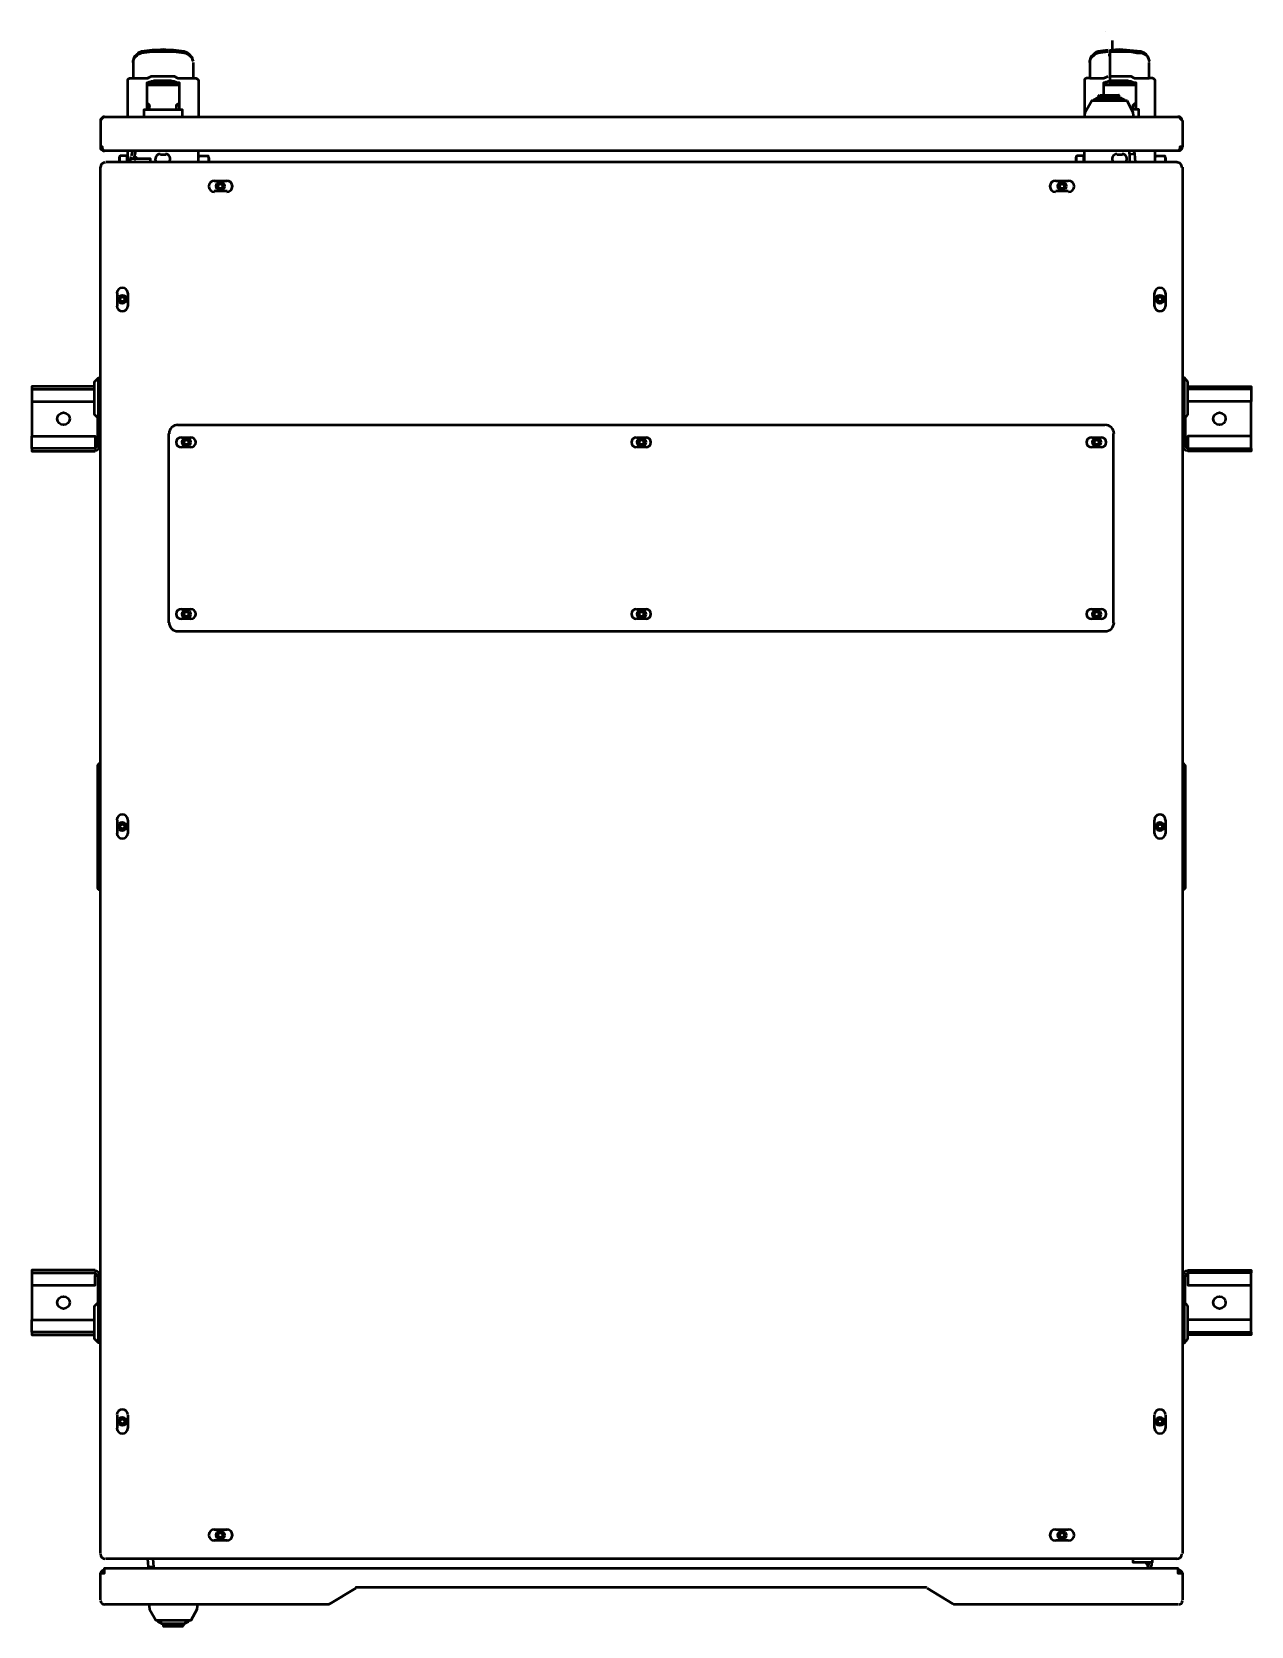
# Model space of a CAD drawing. Header units: millimetres. Extents: x 0 to 90, y -1 to 117.
import ezdxf

# ---------------------------------------------------------------- set-up
doc = ezdxf.new("R2010")
doc.units = ezdxf.units.MM
doc.layers.add('PDF_Visible (ANSI)', color=7, linetype='Continuous')

msp = doc.modelspace()

# ---------------------------------------------------------------- linework, layer by layer
at = {"layer": 'PDF_Visible (ANSI)', "lineweight": 50}
for points in [[(79.42, 116.83), (79.42, 116.83)], [(79.66, 113.01), (79.66, 112.97), (79.76, 112.97), (79.76, 113.01), (79.76, 113.16), (79.76, 115.14), (79.76, 115.19), (79.76, 115.48), (79.9, 115.48), (79.95, 115.53), (79.95, 116.2)], [(7.49, 114.56), (7.49, 113.4), (8.5, 113.4), (8.6, 113.4), (8.6, 113.45), (8.65, 113.45), (8.74, 113.5), (8.84, 113.55), (8.94, 113.55), (9.03, 113.55), (10.29, 113.55), (10.43, 113.55), (10.53, 113.55), (10.63, 113.5), (10.68, 113.45), (10.72, 113.45), (10.77, 113.4), (10.82, 113.4), (11.88, 113.4), (12.03, 113.4), (12.13, 113.4), (12.22, 113.35), (12.27, 113.3), (12.32, 113.26), (12.32, 110.55)], [(11.93, 114.56), (11.93, 113.4)], [(79.61, 115.48), (79.23, 115.43), (78.89, 115.38), (78.74, 115.33), (78.65, 115.29), (78.55, 115.19), (78.45, 115.09), (78.36, 115), (78.31, 114.9), (78.26, 114.75), (78.26, 114.66), (78.26, 114.56), (78.26, 114.66), (78.31, 114.8), (78.36, 114.9), (78.45, 115), (78.55, 115.09), (78.65, 115.19), (78.74, 115.24), (78.89, 115.29), (79.23, 115.33), (79.61, 115.38)], [(78.26, 114.56), (78.26, 113.4), (79.28, 113.4), (79.32, 113.4), (79.37, 113.45), (79.42, 113.45), (79.52, 113.5), (79.61, 113.55)], [(79.61, 115.14), (79.76, 115.14)], [(79.76, 113.55), (79.81, 113.55), (81.06, 113.55), (81.21, 113.55), (81.3, 113.55), (81.4, 113.5), (81.45, 113.45), (81.5, 113.45), (81.55, 113.4), (81.59, 113.4), (82.66, 113.4), (82.66, 114.56)], [(7.1, 110.55), (7.1, 113.26), (7.1, 113.3), (7.15, 113.35), (7.25, 113.4), (7.39, 113.4), (7.49, 113.4)], [(78.26, 113.4), (78.16, 113.4), (78.02, 113.4), (77.92, 113.35), (77.87, 113.3), (77.87, 113.26), (77.87, 110.55), (77.92, 110.84), (77.92, 110.89), (78.41, 111.76), (79.03, 111.76), (80.34, 111.76), (81.01, 111.76), (81.45, 110.89), (81.45, 110.84), (81.5, 110.55)], [(83.09, 110.55), (83.09, 113.26), (83.04, 113.3), (83, 113.35), (82.9, 113.4), (82.8, 113.4), (82.66, 113.4)], [(10.92, 111.08), (10.92, 113.06), (10.82, 113.06), (10.77, 113.06), (10.72, 113.06), (10.68, 113.11), (10.63, 113.11), (10.53, 113.16), (10.43, 113.16), (10.29, 113.21), (9.03, 113.21), (8.94, 113.16), (8.84, 113.16), (8.74, 113.11), (8.65, 113.11), (8.6, 113.06), (8.5, 113.06), (8.5, 111.08)], [(8.5, 112.97), (8.65, 112.97), (8.74, 112.97), (8.79, 113.01), (8.89, 113.01), (8.94, 113.06), (8.99, 113.06), (9.03, 113.06), (10.29, 113.06), (10.39, 113.06), (10.43, 113.06), (10.48, 113.01), (10.53, 113.01), (10.63, 112.97), (10.72, 112.97), (10.82, 112.97), (10.92, 112.97)], [(8.5, 113.06), (8.5, 113.06)], [(8.5, 112.97), (8.5, 112.97)], [(10.43, 113.06), (8.94, 113.06)], [(78.94, 111.95), (78.94, 112.14)], [(78.99, 112.14), (79.71, 112.14), (80.39, 112.14)], [(79.76, 113.16), (79.61, 113.16), (79.52, 113.11), (79.42, 113.11), (79.37, 113.06), (79.32, 113.06), (79.28, 113.06), (79.28, 112.14)], [(79.28, 113.06), (79.28, 113.06)], [(79.28, 112.97), (79.28, 112.97)], [(79.66, 113.01), (79.66, 113.01)], [(81.69, 111.08), (81.69, 113.06), (81.59, 113.06), (81.55, 113.06), (81.5, 113.06), (81.45, 113.11), (81.4, 113.11), (81.3, 113.16), (81.21, 113.16), (81.06, 113.21), (79.81, 113.21), (79.76, 113.21)], [(81.21, 113.06), (79.76, 113.06), (79.81, 113.06), (81.06, 113.06), (81.16, 113.06), (81.21, 113.06), (81.26, 113.01), (81.3, 113.01), (81.4, 112.97), (81.5, 112.97), (81.59, 112.97), (81.69, 112.97)], [(80.43, 111.95), (80.43, 112.14)], [(8.31, 110.55), (8.31, 111.08), (11.11, 111.08), (11.11, 110.55)], [(8.7, 111.08), (8.7, 111.42), (8.65, 111.47), (8.6, 111.52), (8.5, 111.52)], [(8.5, 111.42), (8.6, 111.42), (8.65, 111.42), (8.7, 111.37), (8.7, 111.32)], [(10.92, 111.52), (10.82, 111.52), (10.77, 111.47), (10.72, 111.47), (10.72, 111.42), (10.68, 111.42), (10.68, 111.08)], [(10.68, 111.32), (10.72, 111.37), (10.72, 111.42), (10.77, 111.42), (10.82, 111.42), (10.92, 111.42)], [(78.6, 111.76), (78.55, 111.81), (78.84, 111.95), (78.89, 111.95), (80.53, 111.95), (80.82, 111.81), (80.82, 111.76)], [(80.53, 111.95), (80.53, 111.95)], [(81.88, 110.55), (81.88, 111.08), (81.35, 111.08)], [(81.69, 111.52), (81.55, 111.52), (81.55, 111.47), (81.5, 111.47), (81.5, 111.42), (81.45, 111.42), (81.45, 111.08)], [(81.45, 111.32), (81.5, 111.37), (81.5, 111.42), (81.55, 111.42), (81.69, 111.42)], [(5.36, 110.55), (5.31, 110.55), (5.27, 110.55), (5.22, 110.5), (5.17, 110.45), (5.12, 110.41), (5.07, 110.36), (5.07, 110.31), (5.07, 110.26), (5.12, 110.31), (5.12, 110.36), (5.17, 110.41), (5.22, 110.45), (5.27, 110.5), (5.31, 110.55), (5.36, 110.55), (84.78, 110.55), (84.83, 110.55), (84.88, 110.55), (84.93, 110.5), (84.93, 110.45), (84.98, 110.41), (85.02, 110.36), (85.07, 110.31), (85.12, 110.26), (85.12, 108.33), (84.93, 108.33), (84.93, 108.28), (84.93, 108.23), (84.93, 108.18), (84.88, 108.14), (84.88, 108.09), (84.83, 108.04), (84.78, 108.04), (5.36, 108.04), (5.31, 108.04), (5.27, 108.09), (5.27, 108.14), (5.22, 108.18), (5.22, 108.23), (5.22, 108.28), (5.22, 108.33), (5.07, 108.33), (5.07, 108.28), (5.07, 108.18), (5.12, 108.14), (5.17, 108.14), (5.22, 108.09), (5.27, 108.04), (5.31, 108.04), (5.36, 108.04)], [(85.12, 110.26), (85.07, 110.31), (85.07, 110.36), (85.07, 110.41), (85.02, 110.45), (84.98, 110.5), (84.93, 110.55), (84.88, 110.55), (84.78, 110.55)], [(5.22, 108.33), (5.22, 108.33)], [(5.36, 108.04), (5.36, 108.04)], [(5.36, 108.04), (5.36, 108.04)], [(7.05, 107.22), (7.05, 107.41), (7.05, 107.65), (6.52, 107.65), (6.47, 107.56), (6.47, 107.51), (6.47, 107.41), (6.47, 107.51), (6.52, 107.65)], [(6.47, 107.22), (6.47, 107.41), (6.47, 107.31), (6.47, 107.27), (6.52, 107.22)], [(7.05, 107.51), (7.1, 107.51)], [(7.1, 107.22), (7.1, 108.04)], [(7.29, 107.22), (7.29, 107.46), (7.54, 107.46), (8.45, 107.46), (8.74, 107.46), (8.74, 107.22)], [(7.44, 108.04), (7.34, 107.65)], [(7.58, 107.56), (7.68, 108.04)], [(7.58, 107.65), (7.83, 107.46)], [(9.52, 107.75), (9.9, 107.75)], [(12.32, 107.22), (12.32, 108.04)], [(12.37, 107.22), (12.32, 107.27), (12.32, 107.31), (12.32, 107.41), (12.32, 107.51), (12.32, 107.56), (12.37, 107.65), (13.04, 107.65), (13.04, 107.56), (13.09, 107.51), (13.09, 107.41), (13.09, 107.31), (13.04, 107.27), (13.04, 107.22)], [(12.32, 107.51), (12.37, 107.65)], [(13.09, 107.22), (13.09, 107.41), (13.09, 107.51), (13.04, 107.65)], [(77.83, 107.22), (77.83, 107.41), (77.83, 107.65), (77.29, 107.65), (77.25, 107.56), (77.25, 107.51), (77.25, 107.41), (77.25, 107.51), (77.29, 107.65)], [(77.25, 107.22), (77.25, 107.41), (77.25, 107.31), (77.25, 107.27), (77.29, 107.22)], [(77.83, 107.51), (77.87, 107.51)], [(77.87, 107.22), (77.87, 108.04)], [(80.29, 107.75), (80.68, 107.75)], [(81.21, 107.22), (81.21, 107.75), (81.16, 108.04)], [(81.64, 107.22), (81.59, 107.8), (81.21, 107.75)], [(81.59, 107.8), (81.55, 108.04)], [(83.09, 107.22), (83.09, 108.04)], [(83.14, 107.22), (83.09, 107.27), (83.09, 107.31), (83.09, 107.41), (83.09, 107.51), (83.09, 107.56), (83.14, 107.65), (83.82, 107.65), (83.82, 107.56), (83.86, 107.51), (83.86, 107.41), (83.86, 107.31), (83.82, 107.27), (83.82, 107.22)], [(83.09, 107.51), (83.14, 107.65)], [(83.86, 107.22), (83.86, 107.41), (83.86, 107.51), (83.82, 107.65)], [(84.93, 108.33), (85.12, 108.33), (85.07, 108.28), (85.07, 108.18), (85.02, 108.14), (84.98, 108.09), (84.93, 108.04), (84.83, 108.04), (84.78, 108.04)], [(84.78, 108.04), (84.78, 108.04)], [(84.93, 108.33), (84.93, 108.33)], [(5.07, 65.29), (5.07, 106.83)], [(5.46, 107.22), (84.73, 107.22)], [(85.12, 106.83), (85.12, 65.29)], [(13.48, 105.82), (14.44, 105.82)], [(14.44, 105.04), (13.48, 105.04)], [(75.75, 105.82), (76.67, 105.82)], [(76.67, 105.04), (75.75, 105.04)], [(6.33, 96.54), (6.33, 97.51)], [(7.1, 97.51), (7.1, 96.54)], [(83.04, 96.54), (83.04, 97.51)], [(83.86, 97.51), (83.86, 96.54)], [(4.93, 88.23), (4.64, 88.52), (4.64, 90.94), (4.93, 91.23)], [(5.07, 88.23), (4.93, 88.23), (4.93, 91.23), (5.07, 91.23)], [(85.12, 88.23), (85.27, 88.23), (85.27, 91.23), (85.12, 91.23)], [(85.27, 88.23), (85.51, 88.52), (85.51, 90.94), (85.27, 91.23)], [(4.64, 90.6), (3.67, 90.6), (3.33, 90.6), (0, 90.6), (0, 90.41), (3.33, 90.41), (3.67, 90.41), (4.64, 90.41)], [(0, 90.41), (0, 90.21), (0, 89.49), (4.64, 89.49)], [(85.51, 90.6), (86.47, 90.6), (86.81, 90.6), (90.19, 90.6), (90.19, 90.41), (86.81, 90.41), (86.47, 90.41), (85.51, 90.41)], [(90.19, 90.41), (90.19, 90.21), (90.19, 89.49), (85.51, 89.49)], [(0, 89.49), (0, 86.93)], [(90.19, 86.93), (90.19, 89.49)], [(4.69, 86.2), (4.88, 86.2), (4.88, 88.28)], [(10.77, 87.75), (79.37, 87.75)], [(85.31, 88.28), (85.31, 86.2), (85.51, 86.2), (85.51, 86.01), (86.47, 86.01), (86.81, 86.01), (90.19, 86.01), (90.19, 85.82), (86.81, 85.82), (86.47, 85.82), (85.51, 85.82)], [(0, 86.01), (0, 86.2), (0, 86.93), (4.69, 86.93), (4.69, 86.2), (4.69, 86.01), (3.67, 86.01), (3.33, 86.01), (0, 86.01), (0, 85.82), (3.33, 85.82), (3.67, 85.82), (4.69, 85.82)], [(10.14, 73.11), (10.14, 87.12)], [(11.06, 86.83), (11.79, 86.83)], [(11.79, 86.11), (11.06, 86.11)], [(44.73, 86.83), (45.46, 86.83)], [(45.46, 86.11), (44.73, 86.11)], [(78.41, 86.83), (79.08, 86.83)], [(79.08, 86.11), (78.41, 86.11)], [(80, 87.12), (80, 73.11)], [(90.19, 86.01), (90.19, 86.2), (90.19, 86.93), (85.51, 86.93), (85.51, 86.2)], [(11.06, 74.13), (11.79, 74.13)], [(11.79, 73.4), (11.06, 73.4)], [(44.73, 74.13), (45.46, 74.13)], [(45.46, 73.4), (44.73, 73.4)], [(78.41, 74.13), (79.08, 74.13)], [(79.08, 73.4), (78.41, 73.4)], [(79.37, 72.48), (10.77, 72.48)], [(5.07, 4.25), (5.07, 65.29)], [(85.12, 65.29), (85.12, 4.25)], [(4.93, 53.38), (4.88, 53.47), (4.93, 53.47), (4.93, 53.43), (4.93, 53.38), (4.98, 53.38), (5.07, 53.38), (5.02, 53.38), (4.98, 53.43), (4.98, 53.47), (4.98, 62.56), (4.98, 62.6), (5.02, 62.65), (5.07, 62.7), (4.98, 62.7), (4.93, 62.65), (4.93, 62.6), (4.88, 62.6), (4.88, 62.56), (4.93, 62.65)], [(4.98, 53.47), (4.88, 53.47), (4.88, 62.56), (4.98, 62.56)], [(85.22, 62.65), (85.31, 62.56), (85.27, 62.6), (85.22, 62.65), (85.22, 62.7), (85.12, 62.7), (85.12, 62.65), (85.17, 62.65), (85.22, 62.56), (85.22, 53.47), (85.17, 53.43), (85.17, 53.38), (85.12, 53.38), (85.22, 53.38), (85.27, 53.43), (85.27, 53.47), (85.31, 53.47), (85.22, 53.38)], [(85.22, 62.56), (85.31, 62.56), (85.31, 53.47), (85.22, 53.47)], [(6.33, 57.53), (6.33, 58.5)], [(7.1, 58.5), (7.1, 57.53)], [(83.04, 57.53), (83.04, 58.5)], [(83.86, 58.5), (83.86, 57.53)], [(4.69, 25.21), (3.67, 25.21), (3.33, 25.21), (0, 25.21), (0, 25.02), (3.33, 25.02), (3.67, 25.02), (4.69, 25.02), (4.69, 24.83), (4.88, 24.83), (4.88, 22.8)], [(0, 25.02), (0, 24.83), (0, 24.1), (4.69, 24.1), (4.69, 24.83)], [(85.31, 22.8), (85.31, 24.83), (85.51, 24.83)], [(85.51, 25.21), (86.47, 25.21), (86.81, 25.21), (90.19, 25.21), (90.19, 25.02), (86.81, 25.02), (86.47, 25.02), (85.51, 25.02), (85.51, 24.83), (85.51, 24.1), (90.19, 24.1), (90.19, 24.83), (90.19, 25.02)], [(0, 24.1), (0, 21.54)], [(90.19, 21.54), (90.19, 24.1)], [(4.93, 19.85), (4.64, 20.14), (4.64, 22.56), (4.93, 22.85)], [(5.07, 19.85), (4.93, 19.85), (4.93, 22.85), (5.07, 22.85)], [(85.12, 19.85), (85.27, 19.85), (85.27, 22.85), (85.12, 22.85)], [(85.27, 19.85), (85.51, 20.14), (85.51, 22.56), (85.27, 22.85)], [(0, 20.62), (0, 20.82), (0, 21.54), (4.64, 21.54)], [(90.19, 20.62), (90.19, 20.82), (90.19, 21.54), (85.51, 21.54)], [(4.64, 20.62), (3.67, 20.62), (3.33, 20.62), (0, 20.62), (0, 20.43), (3.33, 20.43), (3.67, 20.43), (4.64, 20.43)], [(85.51, 20.62), (86.47, 20.62), (86.81, 20.62), (90.19, 20.62), (90.19, 20.43), (86.81, 20.43), (86.47, 20.43), (85.51, 20.43)], [(6.33, 13.52), (6.33, 14.49)], [(7.1, 14.49), (7.1, 13.52)], [(83.04, 13.52), (83.04, 14.49)], [(83.86, 14.49), (83.86, 13.52)], [(13.48, 6.03), (14.44, 6.03)], [(75.75, 6.03), (76.67, 6.03)], [(14.44, 5.21), (13.48, 5.21)], [(76.67, 5.21), (75.75, 5.21)], [(84.73, 3.86), (5.46, 3.86)], [(8.55, 3.86), (8.6, 3.28), (8.99, 3.28)], [(8.94, 3.86), (8.99, 3.28), (8.99, 3.18)], [(81.45, 3.86), (81.45, 3.62), (81.69, 3.62), (82.66, 3.62), (82.9, 3.62), (82.9, 3.86)], [(82.56, 3.38), (82.37, 3.62)], [(5.07, 0.82), (5.07, 2.8), (5.36, 2.8), (5.36, 2.85), (5.36, 3.18), (84.78, 3.18), (84.78, 2.85), (84.78, 2.8), (85.12, 2.8), (85.12, 0.82)], [(8.6, 3.28), (8.6, 3.18)], [(82.75, 3.18), (82.85, 3.43)], [(66.14, 1.73), (24.01, 1.73)], [(21.88, 0.48), (5.36, 0.48)], [(8.65, 0.48), (8.7, 0.19), (8.7, 0.14), (9.18, -0.68), (9.81, -0.68), (11.11, -0.68), (11.79, -0.68), (12.22, 0.14), (12.22, 0.19), (12.27, 0.48)], [(84.78, 0.48), (68.31, 0.48)], [(9.37, -0.68), (9.32, -0.78), (9.61, -0.92), (11.3, -0.92), (11.59, -0.78), (11.59, -0.68)], [(9.61, -0.92), (9.61, -0.92)], [(9.71, -0.92), (9.71, -1.07)], [(9.76, -1.12), (10.48, -1.12), (11.16, -1.12)], [(11.21, -0.92), (11.21, -1.07)]]:
    msp.add_lwpolyline(points, dxfattribs=at)
msp.add_lwpolyline([(11.93, 114.66), (11.88, 114.75), (11.88, 114.9), (11.79, 115), (11.74, 115.09), (11.64, 115.19), (11.5, 115.29), (11.4, 115.33), (11.26, 115.38), (10.87, 115.43), (10.48, 115.48), (10.1, 115.48), (9.71, 115.53), (9.32, 115.48), (8.89, 115.48), (8.5, 115.43), (8.12, 115.38), (8.02, 115.33), (7.87, 115.29), (7.78, 115.19), (7.68, 115.09), (7.58, 115), (7.54, 114.9), (7.49, 114.75), (7.49, 114.66), (7.49, 114.56), (7.49, 114.66), (7.54, 114.8), (7.58, 114.9), (7.68, 115), (7.78, 115.09), (7.87, 115.19), (8.02, 115.24), (8.12, 115.29), (8.5, 115.33), (8.89, 115.38), (9.32, 115.38), (9.71, 115.38), (10.1, 115.38), (10.48, 115.38), (10.87, 115.33), (11.26, 115.29, -0.261351)], format="xyb", close=True, dxfattribs=at)
for points in [[(79.76, 115.38), (80.05, 115.38), (80.34, 115.38), (80.63, 115.38), (80.92, 115.38), (81.21, 115.38), (81.5, 115.33), (81.74, 115.29), (82.03, 115.29, -0.323341), (82.66, 114.66), (82.66, 114.75), (82.61, 114.9), (82.56, 115), (82.51, 115.09), (82.42, 115.19), (82.27, 115.29), (82.17, 115.33), (82.03, 115.38), (81.5, 115.43), (80.97, 115.48), (80.43, 115.53), (79.9, 115.48)], [(78.85, 111.97, 0.060323), (78.69, 111.75, -0.058095), (78.84, 111.96)], [(80.53, 111.96, -0.058095), (80.68, 111.75, 0.060323), (80.52, 111.97)], [(5.07, 110.26), (5.07, 108.33), (5.22, 108.33, -0.02473), (5.22, 108.35)], [(82.49, 3.62, -0.493139), (82.61, 3.47), (82.51, 3.18)], [(23.96, 1.69), (22.03, 0.53, -0.13608), (21.86, 0.48)], [(68.28, 0.48, -0.13608), (68.12, 0.53), (66.23, 1.69)], [(9.61, -0.93, -0.058095), (9.46, -0.72, 0.060323), (9.62, -0.94)], [(11.3, -0.94, 0.060323), (11.45, -0.72, -0.058095), (11.3, -0.93)]]:
    msp.add_lwpolyline(points, format="xyb", dxfattribs=at)
for points in [[(8.5, 112.92), (8.55, 112.92), (10.87, 112.92), (10.92, 112.92)], [(79.28, 112.92), (79.32, 112.92), (81.59, 112.92), (81.69, 112.92)]]:
    msp.add_lwpolyline(points, close=True, dxfattribs=at)
for centre, radius in [((13.94, 105.41), 0.314), ((13.94, 105.41), 0.314), ((13.94, 105.41), 0.217), ((13.94, 105.41), 0.169), ((76.21, 105.41), 0.314), ((76.21, 105.41), 0.314), ((76.21, 105.41), 0.217), ((76.21, 105.41), 0.169), ((6.69, 97.05), 0.314), ((6.69, 97.05), 0.314), ((6.69, 97.05), 0.217), ((6.69, 97.05), 0.169), ((83.45, 97.05), 0.314), ((83.45, 97.05), 0.314), ((83.45, 97.05), 0.217), ((83.45, 97.05), 0.169), ((2.34, 88.21), 0.459), ((87.85, 88.21), 0.459), ((11.43, 86.47), 0.314), ((11.43, 86.47), 0.314), ((11.43, 86.47), 0.217), ((11.43, 86.47), 0.169), ((45.1, 86.47), 0.314), ((45.1, 86.47), 0.314), ((45.1, 86.47), 0.217), ((45.1, 86.47), 0.169), ((78.77, 86.47), 0.314), ((78.77, 86.47), 0.314), ((78.77, 86.47), 0.217), ((78.77, 86.47), 0.169), ((11.43, 73.76), 0.314), ((11.43, 73.76), 0.314), ((11.43, 73.76), 0.217), ((11.43, 73.76), 0.169), ((45.1, 73.76), 0.314), ((45.1, 73.76), 0.314), ((45.1, 73.76), 0.217), ((45.1, 73.76), 0.169), ((78.77, 73.76), 0.314), ((78.77, 73.76), 0.314), ((78.77, 73.76), 0.217), ((78.77, 73.76), 0.169), ((6.69, 58.04), 0.314), ((6.69, 58.04), 0.314), ((6.69, 58.04), 0.217), ((6.69, 58.04), 0.169), ((83.45, 58.04), 0.314), ((83.45, 58.04), 0.314), ((83.45, 58.04), 0.217), ((83.45, 58.04), 0.169), ((2.34, 22.82), 0.459), ((87.85, 22.82), 0.459), ((6.69, 14.03), 0.314), ((6.69, 14.03), 0.314), ((6.69, 14.03), 0.217), ((6.69, 14.03), 0.169), ((83.45, 14.03), 0.314), ((83.45, 14.03), 0.314), ((83.45, 14.03), 0.217), ((83.45, 14.03), 0.169), ((13.94, 5.62), 0.314), ((13.94, 5.62), 0.314), ((76.21, 5.62), 0.314), ((76.21, 5.62), 0.314), ((13.94, 5.62), 0.217), ((13.94, 5.62), 0.169), ((76.21, 5.62), 0.217), ((76.21, 5.62), 0.169)]:
    msp.add_circle(centre, radius, dxfattribs=at)
for centre, radius, start, end in [((78.96, 112.12), 0.0242, 89.9964, 180.0036), ((80.41, 112.12), 0.0242, 359.9903, 89.9974), ((77.95, 110.86), 0.0241, 150.9306, 175.0218), ((5.39, 108.35), 0.314, 179.997, 185.6532), ((7.66, 107.53), 0.362, 164.9977, 196.602), ((7.66, 107.53), 0.121, 164.9977, 269.9964), ((9.49, 107.43), 0.362, 90, 218.7875), ((9.88, 107.43), 0.362, 321.2015, 89.989), ((80.27, 107.43), 0.362, 90, 218.7875), ((80.65, 107.43), 0.362, 321.2015, 89.989), ((84.81, 108.35), 0.169, 354.3338, 0.0003), ((84.81, 108.35), 0.314, 354.334, 359.9901), ((5.43, 106.81), 0.362, 90.0002, 179.9998), ((84.71, 106.81), 0.362, 359.9981, 90.0019), ((13.5, 105.41), 0.411, 90, 269.9943), ((14.42, 105.41), 0.411, 269.9938, 89.9882), ((75.72, 105.41), 0.411, 90, 269.9943), ((76.69, 105.41), 0.411, 269.9938, 89.9882), ((6.69, 97.48), 0.411, 0.001, 179.9925), ((83.45, 97.48), 0.411, 0.001, 179.9974), ((6.69, 96.57), 0.411, 179.9938, 359.9882), ((83.45, 96.57), 0.411, 179.9938, 359.9882), ((10.8, 87.1), 0.652, 90.0001, 179.9999), ((79.4, 87.1), 0.652, 359.9939, 89.9938), ((4.66, 86.23), 0.169, 269.9938, 359.994), ((4.66, 86.23), 0.362, 269.9941, 359.9936), ((11.04, 86.47), 0.362, 90.0002, 269.9946), ((11.76, 86.47), 0.362, 269.9941, 89.9885), ((44.71, 86.47), 0.362, 90.0002, 269.9946), ((45.43, 86.47), 0.362, 269.9941, 89.9885), ((78.38, 86.47), 0.362, 90.0002, 269.9946), ((79.11, 86.47), 0.362, 269.9941, 89.9885), ((85.48, 86.23), 0.362, 179.9941, 269.9936), ((85.48, 86.23), 0.169, 179.9938, 269.994), ((10.8, 73.14), 0.652, 179.9939, 269.9938), ((11.04, 73.76), 0.362, 90.0002, 269.9946), ((11.76, 73.76), 0.362, 269.9941, 89.9885), ((44.71, 73.76), 0.362, 90.0002, 269.9946), ((45.43, 73.76), 0.362, 269.9941, 89.9885), ((78.38, 73.76), 0.362, 90.0002, 269.9946), ((79.11, 73.76), 0.362, 269.9941, 89.9885), ((79.4, 73.14), 0.652, 269.9939, 359.9938), ((6.69, 58.52), 0.411, 359.9981, 179.9947), ((83.45, 58.52), 0.411, 359.998, 179.9996), ((6.69, 57.56), 0.411, 179.9938, 359.9882), ((83.45, 57.56), 0.411, 179.9938, 359.9882), ((4.66, 24.8), 0.362, 359.9941, 89.9936), ((4.66, 24.8), 0.169, 359.9938, 89.994), ((85.48, 24.8), 0.362, 90.0002, 179.9998), ((85.48, 24.8), 0.169, 89.9999, 180.0001), ((6.69, 14.51), 0.411, 359.9981, 179.9925), ((83.45, 14.51), 0.411, 359.9981, 179.9974), ((6.69, 13.55), 0.411, 179.9938, 359.9882), ((83.45, 13.55), 0.411, 179.9938, 359.9882), ((13.5, 5.62), 0.411, 90, 269.9943), ((14.42, 5.62), 0.411, 269.9938, 89.9882), ((75.72, 5.62), 0.411, 90, 269.9943), ((76.69, 5.62), 0.411, 269.9938, 89.9882), ((5.43, 4.22), 0.362, 179.9941, 269.9936), ((82.49, 3.5), 0.362, 344.9922, 16.5964), ((84.71, 4.22), 0.362, 269.9941, 359.9936), ((5.39, 2.72), 0.314, 90.0001, 165.5196), ((5.39, 2.72), 0.169, 90, 150.0019), ((84.81, 2.72), 0.314, 14.4801, 89.9996), ((84.81, 2.72), 0.169, 29.9979, 89.9999), ((24.03, 1.57), 0.169, 89.9995, 120.9979), ((66.11, 1.57), 0.169, 58.9963, 89.9948), ((5.39, 0.79), 0.314, 179.9941, 269.9937), ((12.2, 0.16), 0.0241, 330.9306, 355.0219), ((84.81, 0.79), 0.314, 269.9941, 359.9937), ((9.73, -1.09), 0.0242, 179.9903, 269.9974), ((11.18, -1.09), 0.0242, 269.9903, 359.9974)]:
    msp.add_arc(centre, radius, start, end, dxfattribs=at)

doc.saveas('drawing.dxf')
